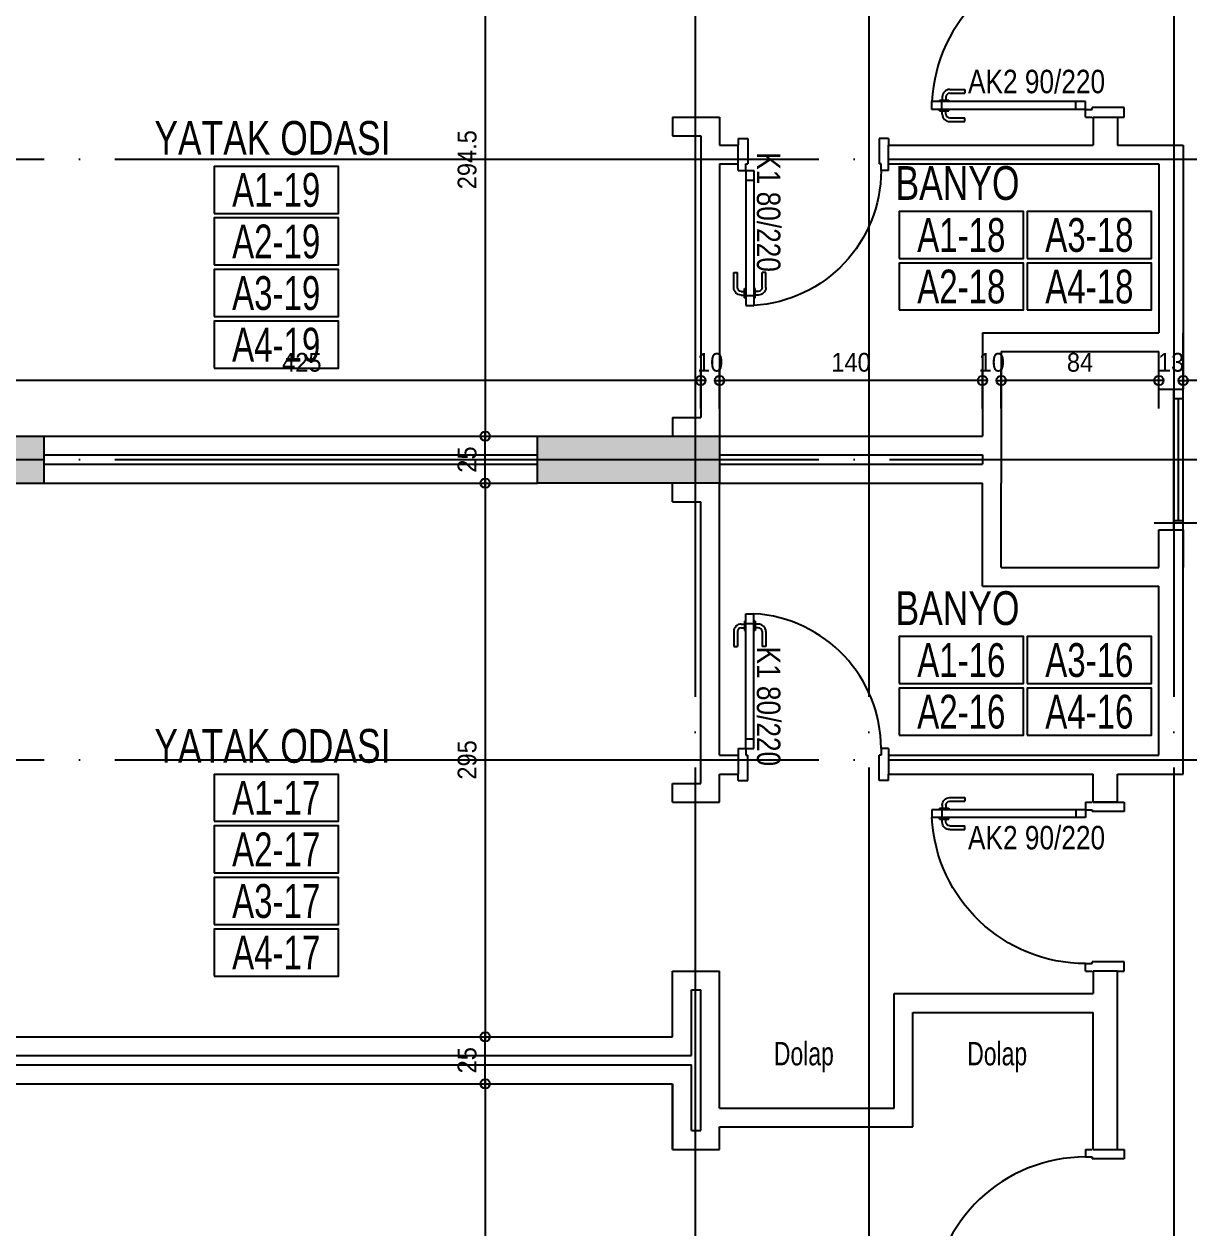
# Model space of a CAD drawing. Extents: x 460786 to 545292, y 30998 to 41694.
# Drawn here: x 469320 to 469941, y 39438 to 40080 of the extents above; entities that cross this region are included whole.
import ezdxf
from ezdxf.enums import TextEntityAlignment as Align

# ---------------------------------------------------------------- set-up
doc = ezdxf.new("R2010")
doc.units = 0
doc.header["$LTSCALE"] = 50
doc.header["$MEASUREMENT"] = 0
doc.header["$PDMODE"] = 35
doc.linetypes.add('DASHDOT', pattern=[5.5, 5, -0.25, 0, -0.25])
doc.layers.get('0').update_dxf_attribs({"linetype": 'CONTINUOUS'})
doc.layers.get('Defpoints').update_dxf_attribs({"linetype": 'CONTINUOUS'})
for name, color, linetype in [('A-Aks Dikey', 12, 'DASHDOT'), ('A-Aks Yatay', 12, 'DASHDOT'), ('A-Betonarme', 6, 'CONTINUOUS'), ('A-Cam', 160, 'CONTINUOUS'), ('A-Duvar', 7, 'CONTINUOUS'), ('A-Kapı', 2, 'CONTINUOUS'), ('A-mahal adi', 1, 'CONTINUOUS'), ('A-mahal no', 4, 'CONTINUOUS'), ('A-Olcu  IC Yatay', 8, 'CONTINUOUS'), ('A-Olcu Ic Dikey', 8, 'CONTINUOUS'), ('A-Poz-Kapı', 4, 'CONTINUOUS'), ('A-Tarama 1', 9, 'CONTINUOUS'), ('A-Yazı 2', 205, 'CONTINUOUS')]:
    doc.layers.add(name, color=color, linetype=linetype)
doc.styles.add('blkan', font='arial.ttf', dxfattribs={"width": 0.9, "height": 12.5})
doc.styles.get("Standard").update_dxf_attribs({"font": 'arial.ttf', "width": 0.9})
doc.dimstyles.new('EXIT', dxfattribs={"dimscale": 50, "dimtxt": 0.23, "dimasz": 0.03, "dimexe": 0.125, "dimexo": 0.5, "dimgap": 0.09, "dimtad": 1, "dimzin": 1, "dimdsep": 46, "dimtxsty": 'Standard', "dimblk": 'TICK', "dimcen": 0.2, "dimadec": 0, "dimazin": 0, "dimtfac": 1, "dimtix": 1, "dimtofl": 0, "dimtmove": 2, "dimatfit": 3, "dimldrblk": 'TICK', "dimfxl": 1, "dimtolj": 1, "dimtzin": 1, "dimarcsym": 0})

# ---------------------------------------------------------------- blocks, each defined once
blk = doc.blocks.new('kapı L 80p 10')
at = {"ltscale": 20}
for p, q in [((3.2, 71.38), (4, 71.38)), ((3.2, 71.38), (3.2, 66.38)), ((4, 75.38), (8.2, 75.38)), ((4, 3.5), (4, 75.38)), ((8.2, 3.5), (8.2, 75.38)), ((9, 71.38), (8.2, 71.38)), ((9, 71.38), (9, 66.38)), ((-2.45, 65.88), (-2.45, 57.88)), ((-0.45, 65.88), (-0.45, 57.88)), ((1.55, 69.88), (3.2, 69.88)), ((1.55, 67.88), (3.2, 67.88)), ((3.2, 66.38), (4, 66.38)), ((3.2, 66.38), (4, 66.38)), ((4, 70.17), (8.2, 70.17)), ((9, 66.38), (8.2, 66.38)), ((10.65, 69.88), (9, 69.88)), ((10.65, 67.88), (9, 67.88)), ((12.65, 65.88), (12.65, 57.88)), ((14.65, 65.88), (14.65, 57.88)), ((-2.45, 57.88), (-0.45, 57.88)), ((14.65, 57.88), (12.65, 57.88)), ((4, 8.71), (8.2, 8.71)), ((0, 3.5), (4, 3.5)), ((0, 3.5), (0, 0)), ((4, 3.5), (8.2, 3.5)), ((4, 3.5), (4, 0)), ((80, 3.5), (76, 3.5)), ((76, 3.5), (76, 0)), ((80, 3.5), (80, 0)), ((4, 0), (5, 0)), ((5, -13.5), (5, 0)), ((75, -13.5), (75, 0)), ((76, 0), (75, 0)), ((0, -13.5), (0, -10)), ((80, -13.5), (80, -10)), ((0, -13.5), (5, -13.5)), ((80, -13.5), (75, -13.5))]:
    blk.add_line(p, q, dxfattribs=at)
blk.add_arc((4, 3.5), 72, 360, 86.65585)
for centre, radius, start, end in [((1.55, 65.88), 4, 90, 180), ((1.55, 65.88), 2, 90, 180), ((10.65, 65.88), 4, 0, 90), ((10.65, 65.88), 2, 0, 90)]:
    blk.add_arc(centre, radius, start, end, dxfattribs=at)
at = {"layer": 'A-Poz-Kapı', "width": 0.8}
blk.add_attdef('POZNO', (30.17, -9.96), '', height=12.5, rotation=90, dxfattribs=at)
blk = doc.blocks.new('kapı L 90p 13.5')
at = {"ltscale": 20}
for p, q in [((4, 80.39), (8.2, 80.39)), ((4, -1.5), (4, 80.39)), ((8.2, -1.5), (8.2, 80.39)), ((-2.45, 70.89), (-2.45, 62.89)), ((-0.45, 70.89), (-0.45, 62.89)), ((1.55, 74.89), (3.2, 74.89)), ((1.55, 72.89), (3.2, 72.89)), ((3.2, 76.39), (4, 76.39)), ((3.2, 76.39), (3.2, 71.39)), ((3.2, 71.39), (4, 71.39)), ((3.2, 71.39), (4, 71.39)), ((4, 75.19), (8.2, 75.19)), ((9, 76.39), (8.2, 76.39)), ((9, 71.39), (8.2, 71.39)), ((9, 76.39), (9, 71.39)), ((10.65, 74.89), (9, 74.89)), ((10.65, 72.89), (9, 72.89)), ((12.65, 70.89), (12.65, 62.89)), ((14.65, 70.89), (14.65, 62.89)), ((-2.45, 62.89), (-0.45, 62.89)), ((14.65, 62.89), (12.65, 62.89)), ((4, 3.71), (8.2, 3.71)), ((0, -1.5), (4, -1.5)), ((0, -1.5), (0, -5)), ((4, -1.5), (8.2, -1.5)), ((4, -1.5), (4, -5)), ((4, -5), (5, -5)), ((5, -22), (5, -5)), ((85, -22), (85, -5)), ((86, -5), (85, -5)), ((90, -1.5), (86, -1.5)), ((86, -1.5), (86, -5)), ((90, -1.5), (90, -5))]:
    blk.add_line(p, q, dxfattribs=at)
for p, q in [((0, -18.5), (0, -22)), ((90, -18.5), (90, -22)), ((0, -22), (5, -22)), ((90, -22), (85, -22))]:
    blk.add_line(p, q)
blk.add_arc((4, -1.5), 82, 0, 87.06405)
for centre, radius, start, end in [((1.55, 70.89), 4, 90, 180), ((1.55, 70.89), 2, 90, 180), ((10.65, 70.89), 4, 0, 90), ((10.65, 70.89), 2, 0, 90)]:
    blk.add_arc(centre, radius, start, end, dxfattribs=at)
at = {"layer": 'A-Poz-Kapı', "width": 0.8}
blk.add_attdef('POZNO', (25, -18.46), '', height=12.5, rotation=90, dxfattribs=at)
blk = doc.blocks.new('mahal adı')
at = {"layer": 'A-mahal no'}
blk.add_lwpolyline([(-75.6, -73.4), (89.9, -73.4), (89.9, -10.9), (-75.6, -10.9)], close=True, dxfattribs=at)
at = {"layer": 'A-mahal adi', "width": 0.75}
for p in [(2.1, 88.8), (2.1, 27)]:
    blk.add_attdef('MAHALADI', text='', height=45, dxfattribs=at).set_placement(p, align=Align.MIDDLE_CENTER)
at = {"layer": 'A-mahal no', "width": 0.7}
blk.add_attdef('MAHALNO', text='', height=45, dxfattribs=at).set_placement((7.1, -42.1), align=Align.MIDDLE_CENTER)
blk = doc.blocks.new('TICK', base_point=(53.7, 38.06))
blk.add_line((55.37, 38.06), (52.04, 38.06))
blk.add_circle((53.7, 38.06), 1.67)
blk = doc.blocks.new('*D832')
at = {"layer": 'A-Olcu Ic Dikey', "color": 0, "lineweight": -2, "transparency": 16777216}
for p, q in [((469550.7444, 40154.50245), (469571.9944, 40154.50245)), ((469565.7444, 40153.00245), (469565.7444, 39861.50245)), ((469550.7444, 39860.00245), (469571.9944, 39860.00245))]:
    blk.add_line(p, q, dxfattribs=at)
at = {"layer": 'Defpoints', "color": 0, "transparency": 16777216}
for p in [(469525.7444, 40154.50245), (469525.7444, 39860.00245), (469565.7444, 39860.00245)]:
    blk.add_point(p, dxfattribs=at)
at = {"layer": 'A-Olcu Ic Dikey', "color": 0, "lineweight": -2, "transparency": 16777216, "xscale": 1.5, "yscale": 1.5, "zscale": 1.5}
for p, rotation in [((469565.7444, 40154.50245), 90), ((469565.7444, 39860.00245), 270)]:
    blk.add_blockref('TICK', p, dxfattribs=dict(at, rotation=rotation))
at = {"layer": 'A-Olcu Ic Dikey', "color": 0, "transparency": 16777216, "insert": (469556.13867, 40007.25245), "char_height": 10, "attachment_point": 5, "rotation": 90}
blk.add_mtext('\\A1;294.5', dxfattribs=at)
blk = doc.blocks.new('*D804')
at = {"layer": 'A-Olcu Ic Dikey', "color": 0, "lineweight": -2, "transparency": 16777216}
for p, q in [((469550.7444, 39860.00245), (469571.9944, 39860.00245)), ((469565.7444, 39836.50245), (469565.7444, 39858.50245)), ((469550.7444, 39835.00245), (469571.9944, 39835.00245))]:
    blk.add_line(p, q, dxfattribs=at)
at = {"layer": 'Defpoints', "color": 0, "transparency": 16777216}
for p in [(469525.7444, 39860.00245), (469565.7444, 39860.00245), (469525.7444, 39835.00245)]:
    blk.add_point(p, dxfattribs=at)
at = {"layer": 'A-Olcu Ic Dikey', "color": 0, "lineweight": -2, "transparency": 16777216, "xscale": 1.5, "yscale": 1.5, "zscale": 1.5}
for p, rotation in [((469565.7444, 39860.00245), 90), ((469565.7444, 39835.00245), 270)]:
    blk.add_blockref('TICK', p, dxfattribs=dict(at, rotation=rotation))
at = {"layer": 'A-Olcu Ic Dikey', "color": 0, "transparency": 16777216, "insert": (469556.13867, 39847.50245), "char_height": 10, "attachment_point": 5, "rotation": 90}
blk.add_mtext('\\A1;25', dxfattribs=at)
blk = doc.blocks.new('*D805')
at = {"layer": 'A-Olcu Ic Dikey', "color": 0, "lineweight": -2, "transparency": 16777216}
for p, q in [((469550.7444, 39835.00245), (469571.9944, 39835.00245)), ((469565.7444, 39833.50245), (469565.7444, 39541.50245)), ((469550.7444, 39540.00245), (469571.9944, 39540.00245))]:
    blk.add_line(p, q, dxfattribs=at)
at = {"layer": 'Defpoints', "color": 0, "transparency": 16777216}
for p in [(469525.7444, 39835.00245), (469525.7444, 39540.00245), (469565.7444, 39540.00245)]:
    blk.add_point(p, dxfattribs=at)
at = {"layer": 'A-Olcu Ic Dikey', "color": 0, "lineweight": -2, "transparency": 16777216, "xscale": 1.5, "yscale": 1.5, "zscale": 1.5}
for p, rotation in [((469565.7444, 39835.00245), 90), ((469565.7444, 39540.00245), 270)]:
    blk.add_blockref('TICK', p, dxfattribs=dict(at, rotation=rotation))
at = {"layer": 'A-Olcu Ic Dikey', "color": 0, "transparency": 16777216, "insert": (469556.13867, 39687.50245), "char_height": 10, "attachment_point": 5, "rotation": 90}
blk.add_mtext('\\A1;295', dxfattribs=at)
blk = doc.blocks.new('*D806')
at = {"layer": 'A-Olcu Ic Dikey', "color": 0, "lineweight": -2, "transparency": 16777216}
for p, q in [((469550.7444, 39540.00245), (469571.9944, 39540.00245)), ((469565.7444, 39516.50245), (469565.7444, 39538.50245)), ((469550.7444, 39515.00245), (469571.9944, 39515.00245))]:
    blk.add_line(p, q, dxfattribs=at)
at = {"layer": 'Defpoints', "color": 0, "transparency": 16777216}
for p in [(469525.7444, 39540.00245), (469565.7444, 39540.00245), (469525.7444, 39515.00245)]:
    blk.add_point(p, dxfattribs=at)
at = {"layer": 'A-Olcu Ic Dikey', "color": 0, "lineweight": -2, "transparency": 16777216, "xscale": 1.5, "yscale": 1.5, "zscale": 1.5}
for p, rotation in [((469565.7444, 39540.00245), 90), ((469565.7444, 39515.00245), 270)]:
    blk.add_blockref('TICK', p, dxfattribs=dict(at, rotation=rotation))
at = {"layer": 'A-Olcu Ic Dikey', "color": 0, "transparency": 16777216, "insert": (469556.13867, 39527.50245), "char_height": 10, "attachment_point": 5, "rotation": 90}
blk.add_mtext('\\A1;25', dxfattribs=at)
blk = doc.blocks.new('*D807')
at = {"layer": 'A-Olcu Ic Dikey', "color": 0, "lineweight": -2, "transparency": 16777216}
for p, q in [((469550.7444, 39515.00245), (469571.9944, 39515.00245)), ((469565.7444, 39513.50245), (469565.7444, 39221.50245)), ((469550.7444, 39220.00245), (469571.9944, 39220.00245))]:
    blk.add_line(p, q, dxfattribs=at)
at = {"layer": 'Defpoints', "color": 0, "transparency": 16777216}
for p in [(469525.7444, 39515.00245), (469525.7444, 39220.00245), (469565.7444, 39220.00245)]:
    blk.add_point(p, dxfattribs=at)
at = {"layer": 'A-Olcu Ic Dikey', "color": 0, "lineweight": -2, "transparency": 16777216, "xscale": 1.5, "yscale": 1.5, "zscale": 1.5}
for p, rotation in [((469565.7444, 39515.00245), 90), ((469565.7444, 39220.00245), 270)]:
    blk.add_blockref('TICK', p, dxfattribs=dict(at, rotation=rotation))
at = {"layer": 'A-Olcu Ic Dikey', "color": 0, "transparency": 16777216, "insert": (469556.13867, 39367.50245), "char_height": 10, "attachment_point": 5, "rotation": 90}
blk.add_mtext('\\A1;295', dxfattribs=at)
blk = doc.blocks.new('*D788')
at = {"layer": 'A-Olcu  IC Yatay', "color": 0, "lineweight": -2, "transparency": 16777216}
for p, q in [((469937.57, 39874.66), (469937.57, 39895.91)), ((470078.57, 39874.66), (470078.57, 39895.91)), ((470077.07, 39889.66), (469939.07, 39889.66))]:
    blk.add_line(p, q, dxfattribs=at)
at = {"layer": 'Defpoints', "color": 0, "transparency": 16777216}
for p in [(469937.57, 39889.66), (469937.57, 39849.66), (470078.57, 39849.66)]:
    blk.add_point(p, dxfattribs=at)
at = {"layer": 'A-Olcu  IC Yatay', "color": 0, "lineweight": -2, "transparency": 16777216, "xscale": 1.5, "yscale": 1.5, "zscale": 1.5}
for p, rotation in [((469937.57, 39889.66), 180.0000000000354), ((470078.57, 39889.66), 3.5491609651217e-11)]:
    blk.add_blockref('TICK', p, dxfattribs=dict(at, rotation=rotation))
at = {"layer": 'A-Olcu  IC Yatay', "color": 0, "transparency": 16777216, "insert": (470008.07, 39899.18), "char_height": 10, "attachment_point": 5}
blk.add_mtext('\\A1;141', dxfattribs=at)
blk = doc.blocks.new('*D789')
at = {"layer": 'A-Olcu  IC Yatay', "color": 0, "lineweight": -2, "transparency": 16777216}
for p, q in [((469924.57, 39874.66), (469924.57, 39895.91)), ((469937.57, 39874.66), (469937.57, 39895.91)), ((469923.07, 39889.66), (469921.57, 39889.66)), ((469939.07, 39889.66), (469940.57, 39889.66))]:
    blk.add_line(p, q, dxfattribs=at)
at = {"layer": 'Defpoints', "color": 0, "transparency": 16777216}
for p in [(469937.57, 39889.66), (469924.57, 39849.66), (469937.57, 39849.66)]:
    blk.add_point(p, dxfattribs=at)
at = {"layer": 'A-Olcu  IC Yatay', "color": 0, "lineweight": -2, "transparency": 16777216, "xscale": 1.5, "yscale": 1.5, "zscale": 1.5}
blk.add_blockref('TICK', (469924.57, 39889.66), dxfattribs=at)
at = {"layer": 'A-Olcu  IC Yatay', "color": 0, "lineweight": -2, "transparency": 16777216, "xscale": 1.5, "yscale": 1.5, "zscale": 1.5, "rotation": 180}
blk.add_blockref('TICK', (469937.57, 39889.66), dxfattribs=at)
at = {"layer": 'A-Olcu  IC Yatay', "color": 0, "transparency": 16777216, "insert": (469931.07, 39899.27), "char_height": 10, "attachment_point": 5}
blk.add_mtext('\\A1;13', dxfattribs=at)
blk = doc.blocks.new('*D790')
at = {"layer": 'A-Olcu  IC Yatay', "color": 0, "lineweight": -2, "transparency": 16777216}
for p, q in [((469840.5746, 39874.66205), (469840.5746, 39895.91205)), ((469924.5746, 39874.66205), (469924.5746, 39895.91205)), ((469923.0746, 39889.66205), (469842.0746, 39889.66205))]:
    blk.add_line(p, q, dxfattribs=at)
at = {"layer": 'Defpoints', "color": 0, "transparency": 16777216}
for p in [(469840.5746, 39889.66205), (469840.5746, 39849.66205), (469924.5746, 39849.66205)]:
    blk.add_point(p, dxfattribs=at)
at = {"layer": 'A-Olcu  IC Yatay', "color": 0, "lineweight": -2, "transparency": 16777216, "xscale": 1.5, "yscale": 1.5, "zscale": 1.5}
for p, rotation in [((469840.5746, 39889.66205), 180.0000000000248), ((469924.5746, 39889.66205), 2.478017790963349e-11)]:
    blk.add_blockref('TICK', p, dxfattribs=dict(at, rotation=rotation))
at = {"layer": 'A-Olcu  IC Yatay', "color": 0, "transparency": 16777216, "insert": (469882.5746, 39899.26778), "char_height": 10, "attachment_point": 5}
blk.add_mtext('\\A1;84', dxfattribs=at)
blk = doc.blocks.new('*D791')
at = {"layer": 'A-Olcu  IC Yatay', "color": 0, "lineweight": -2, "transparency": 16777216}
for p, q in [((469830.5746, 39874.66205), (469830.5746, 39895.91205)), ((469840.5746, 39874.66205), (469840.5746, 39895.91205)), ((469829.0746, 39889.66205), (469827.5746, 39889.66205)), ((469842.0746, 39889.66205), (469843.5746, 39889.66205))]:
    blk.add_line(p, q, dxfattribs=at)
at = {"layer": 'Defpoints', "color": 0, "transparency": 16777216}
for p in [(469840.5746, 39889.66205), (469830.5746, 39849.66205), (469840.5746, 39849.66205)]:
    blk.add_point(p, dxfattribs=at)
at = {"layer": 'A-Olcu  IC Yatay', "color": 0, "lineweight": -2, "transparency": 16777216, "xscale": 1.5, "yscale": 1.5, "zscale": 1.5}
blk.add_blockref('TICK', (469830.5746, 39889.66205), dxfattribs=at)
at = {"layer": 'A-Olcu  IC Yatay', "color": 0, "lineweight": -2, "transparency": 16777216, "xscale": 1.5, "yscale": 1.5, "zscale": 1.5, "rotation": 180}
blk.add_blockref('TICK', (469840.5746, 39889.66205), dxfattribs=at)
at = {"layer": 'A-Olcu  IC Yatay', "color": 0, "transparency": 16777216, "insert": (469835.5746, 39899.26778), "char_height": 10, "attachment_point": 5}
blk.add_mtext('\\A1;10', dxfattribs=at)
blk = doc.blocks.new('*D792')
at = {"layer": 'A-Olcu  IC Yatay', "color": 0, "lineweight": -2, "transparency": 16777216}
for p, q in [((469690.5746, 39874.66205), (469690.5746, 39895.91205)), ((469830.5746, 39874.66205), (469830.5746, 39895.91205)), ((469829.0746, 39889.66205), (469692.0746, 39889.66205))]:
    blk.add_line(p, q, dxfattribs=at)
at = {"layer": 'Defpoints', "color": 0, "transparency": 16777216}
for p in [(469690.5746, 39889.66205), (469690.5746, 39849.66205), (469830.5746, 39849.66205)]:
    blk.add_point(p, dxfattribs=at)
at = {"layer": 'A-Olcu  IC Yatay', "color": 0, "lineweight": -2, "transparency": 16777216, "xscale": 1.5, "yscale": 1.5, "zscale": 1.5}
for p, rotation in [((469690.5746, 39889.66205), 180.0000000006254), ((469830.5746, 39889.66205), 6.253397799582672e-10)]:
    blk.add_blockref('TICK', p, dxfattribs=dict(at, rotation=rotation))
at = {"layer": 'A-Olcu  IC Yatay', "color": 0, "transparency": 16777216, "insert": (469760.5746, 39899.26778), "char_height": 10, "attachment_point": 5}
blk.add_mtext('\\A1;140', dxfattribs=at)
blk = doc.blocks.new('*D793')
at = {"layer": 'A-Olcu  IC Yatay', "color": 0, "lineweight": -2, "transparency": 16777216}
for p, q in [((469680.5746, 39874.66205), (469680.5746, 39895.91205)), ((469690.5746, 39874.66205), (469690.5746, 39895.91205)), ((469679.0746, 39889.66205), (469677.5746, 39889.66205)), ((469692.0746, 39889.66205), (469693.5746, 39889.66205))]:
    blk.add_line(p, q, dxfattribs=at)
at = {"layer": 'Defpoints', "color": 0, "transparency": 16777216}
for p in [(469690.5746, 39889.66205), (469680.5746, 39849.66205), (469690.5746, 39849.66205)]:
    blk.add_point(p, dxfattribs=at)
at = {"layer": 'A-Olcu  IC Yatay', "color": 0, "lineweight": -2, "transparency": 16777216, "xscale": 1.5, "yscale": 1.5, "zscale": 1.5}
blk.add_blockref('TICK', (469680.5746, 39889.66205), dxfattribs=at)
at = {"layer": 'A-Olcu  IC Yatay', "color": 0, "lineweight": -2, "transparency": 16777216, "xscale": 1.5, "yscale": 1.5, "zscale": 1.5, "rotation": 180}
blk.add_blockref('TICK', (469690.5746, 39889.66205), dxfattribs=at)
at = {"layer": 'A-Olcu  IC Yatay', "color": 0, "transparency": 16777216, "insert": (469685.5746, 39899.26778), "char_height": 10, "attachment_point": 5}
blk.add_mtext('\\A1;10', dxfattribs=at)
blk = doc.blocks.new('*D794')
at = {"layer": 'A-Olcu  IC Yatay', "color": 0, "lineweight": -2, "transparency": 16777216}
for p, q in [((469255.5746, 39874.66205), (469255.5746, 39895.91205)), ((469680.5746, 39874.66205), (469680.5746, 39895.91205)), ((469679.0746, 39889.66205), (469257.0746, 39889.66205))]:
    blk.add_line(p, q, dxfattribs=at)
at = {"layer": 'Defpoints', "color": 0, "transparency": 16777216}
for p in [(469255.5746, 39889.66205), (469255.5746, 39849.66205), (469680.5746, 39849.66205)]:
    blk.add_point(p, dxfattribs=at)
at = {"layer": 'A-Olcu  IC Yatay', "color": 0, "lineweight": -2, "transparency": 16777216, "xscale": 1.5, "yscale": 1.5, "zscale": 1.5}
for p, rotation in [((469255.5746, 39889.66205), 180.0000000005827), ((469680.5746, 39889.66205), 5.826539251074792e-10)]:
    blk.add_blockref('TICK', p, dxfattribs=dict(at, rotation=rotation))
at = {"layer": 'A-Olcu  IC Yatay', "color": 0, "transparency": 16777216, "insert": (469468.0746, 39899.26778), "char_height": 10, "attachment_point": 5}
blk.add_mtext('\\A1;425', dxfattribs=at)

msp = doc.modelspace()

# ---------------------------------------------------------------- hatches: boundary and pattern name
at = {"layer": 'A-Tarama 1'}
h = msp.add_hatch(dxfattribs=at)
h.set_pattern_fill('ANSI33', color=256, scale=30, angle=180, style=0)
h.set_pattern_definition([(225, (3956.983, -2e-09), (5.30330086, -5.30330086), []), (225, (3951.68, -2e-09), (5.30330086, -5.30330086), [3.75, -1.875])])
h.paths.add_polyline_path([(469255.57, 40179.5), (469180.57, 40179.5), (469180.57, 40154.5), (469255.57, 40154.5)])
h.paths.add_polyline_path([(469205.57, 40474.5), (469330.57, 40474.5), (469330.57, 40499.5), (469180.57, 40499.5), (469180.57, 40392.5), (469205.57, 40392.5)])
h.paths.add_polyline_path([(469690.57, 40499.5), (469593.57, 40499.5), (469593.57, 40474.5), (469690.57, 40474.5)])
h.paths.add_polyline_path([(469945.57, 40499.5), (469920.57, 40499.5), (469920.57, 40371.5), (469945.57, 40371.5)])
h.paths.add_polyline_path([(469690.57, 39860), (469593.57, 39860), (469593.57, 39835), (469690.57, 39835)])
h.paths.add_polyline_path([(469330.57, 39860), (469230.57, 39860), (469230.57, 39835), (469330.57, 39835)])
h.paths.add_polyline_path([(469330.57, 39220), (469230.57, 39220), (469230.57, 39195), (469330.57, 39195)])
h.paths.add_polyline_path([(469690.57, 39220), (469593.57, 39220), (469593.57, 39195), (469690.57, 39195)])
h.paths.add_polyline_path([(469255.57, 38899.5), (469180.57, 38899.5), (469180.57, 38874.5), (469205.57, 38874.5), (469255.57, 38874.5)])
h.paths.add_polyline_path([(469330.57, 38579.5), (469205.57, 38579.5), (469205.57, 38654.5), (469180.57, 38654.5), (469180.57, 38554.5), (469330.57, 38554.5)])
h.paths.add_polyline_path([(469783.57, 38579.5), (469593.57, 38579.5), (469593.57, 38554.5), (469783.57, 38554.5)])
h.paths.add_polyline_path([(470103.57, 38099.5), (469758.57, 38099.5), (469758.57, 38074.5), (470103.57, 38074.5)])
h.paths.add_polyline_path([(469783.57, 38322.5), (469758.57, 38322.5), (469758.57, 38222.5), (469783.57, 38222.5)])
h.paths.add_polyline_path([(470185.57, 38247.5), (470103.57, 38247.5), (470103.57, 38322.5), (470078.57, 38322.5), (470078.57, 38222.5), (470185.57, 38222.5)])
h.paths.add_polyline_path([(470103.57, 38682.5), (470078.57, 38682.5), (470078.57, 38554.5), (470103.57, 38554.5)])
h.paths.add_polyline_path([(470430.57, 38114.5), (470390.57, 38114.5), (470390.57, 38074.5), (470430.57, 38074.5)])
h.paths.add_polyline_path([(470750.57, 38114.5), (470710.57, 38114.5), (470710.57, 38074.5), (470750.57, 38074.5)])
h.paths.add_polyline_path([(470742.57, 38322.5), (470717.57, 38322.5), (470717.57, 38222.5), (470742.57, 38222.5)])
h.paths.add_polyline_path([(470742.57, 38682.5), (470717.57, 38682.5), (470717.57, 38554.5), (470742.57, 38554.5)])
h.paths.add_polyline_path([(471383.57, 38682.5), (471358.57, 38682.5), (471358.57, 38554.5), (471383.57, 38554.5)])
h.paths.add_polyline_path([(471383.57, 38322.5), (471358.57, 38322.5), (471358.57, 38222.5), (471383.57, 38222.5)])
h.paths.add_polyline_path([(471383.57, 38114.5), (471350.57, 38114.5), (471350.57, 38074.5), (471383.57, 38074.5)])
h.paths.add_polyline_path([(471070.57, 38114.5), (471030.57, 38114.5), (471030.57, 38074.5), (471070.57, 38074.5)])
h.paths.add_polyline_path([(471426.57, 38746.5), (471393.57, 38746.5), (471393.57, 38706.5), (471426.57, 38706.5)])
h.paths.add_polyline_path([(471426.57, 39066.5), (471393.57, 39066.5), (471393.57, 39026.5), (471426.57, 39026.5)])
h.paths.add_polyline_path([(471383.57, 39066.5), (471358.57, 39066.5), (471193.57, 39066.5), (471193.57, 39041.5), (471343.57, 39041.5), (471343.57, 39026.5), (471383.57, 39026.5)])
h.paths.add_polyline_path([(470423.57, 39066.5), (470078.57, 39066.5), (470078.57, 39041.5), (470423.57, 39041.5)])
h.paths.add_polyline_path([(470751.57, 39081.5), (470711.57, 39081.5), (470711.57, 39041.5), (470751.57, 39041.5)])
h.paths.add_polyline_path([(470438.57, 39406.5), (470398.57, 39406.5), (470398.57, 39366.5), (470438.57, 39366.5)])
h.paths.add_polyline_path([(470103.57, 39406.5), (470063.57, 39406.5), (470063.57, 39366.5), (470103.57, 39366.5)])
h.paths.add_polyline_path([(470103.57, 39686.5), (470063.57, 39686.5), (470063.57, 39646.5), (470103.57, 39646.5)])
h.paths.add_polyline_path([(470103.57, 39862.5), (470103.57, 40011.5), (470078.57, 40011.5), (470078.57, 39832.5), (470103.57, 39832.5)])
h.paths.add_polyline_path([(470423.57, 40011.5), (470398.57, 40011.5), (470398.57, 39832.5), (470423.57, 39832.5)])
h.paths.add_polyline_path([(470438.57, 39686.5), (470398.57, 39686.5), (470398.57, 39646.5), (470438.57, 39646.5)])
h.paths.add_polyline_path([(470751.57, 40011.5), (470711.57, 40011.5), (470711.57, 39971.5), (470751.57, 39971.5)])
h.paths.add_polyline_path([(471383.57, 40026.5), (471343.57, 40026.5), (471343.57, 40011.5), (471193.57, 40011.5), (471193.57, 39986.5), (471383.57, 39986.5)])
h.paths.add_polyline_path([(471426.57, 40026.5), (471393.57, 40026.5), (471393.57, 39986.5), (471426.57, 39986.5)])
h.paths.add_polyline_path([(471383.57, 40507.5), (471358.57, 40507.5), (471358.57, 40371.5), (471383.57, 40371.5)])
h.paths.add_polyline_path([(471383.57, 40831.5), (471275.57, 40831.5), (471275.57, 40806.5), (471358.57, 40806.5), (471358.57, 40727.5), (471383.57, 40727.5)])
h.paths.add_polyline_path([(471383.57, 40978.5), (471351.57, 40978.5), (471351.57, 40938.5), (471383.57, 40938.5)])
h.paths.add_polyline_path([(471425.57, 40978.5), (471393.57, 40978.5), (471393.57, 40938.5), (471425.57, 40938.5)])
h.paths.add_polyline_path([(471071.57, 40978.5), (471031.57, 40978.5), (471031.57, 40938.5), (471071.57, 40938.5)])
h.paths.add_polyline_path([(470751.57, 40978.5), (470711.57, 40978.5), (470711.57, 40938.5), (470751.57, 40938.5)])
h.paths.add_polyline_path([(470743.57, 40831.5), (470718.57, 40831.5), (470718.57, 40727.5), (470743.57, 40727.5)])
h.paths.add_polyline_path([(470743.57, 40495.5), (470718.57, 40495.5), (470718.57, 40384.5), (470718.57, 40371.5), (470743.57, 40371.5)])
h.paths.add_polyline_path([(470103.57, 40507.5), (470078.57, 40507.5), (470078.57, 40371.5), (470103.57, 40371.5)])
h.paths.add_polyline_path([(470186.57, 40831.5), (470078.57, 40831.5), (470078.57, 40727.5), (470103.57, 40727.5), (470103.57, 40806.5), (470186.57, 40806.5)])
h.paths.add_polyline_path([(470111.57, 40978.5), (470078.57, 40978.5), (470078.57, 40938.5), (470111.57, 40938.5)])
h.paths.add_polyline_path([(470431.57, 40978.5), (470391.57, 40978.5), (470391.57, 40938.5), (470431.57, 40938.5)])

# ---------------------------------------------------------------- linework, layer by layer
at = {"layer": 'A-Aks Dikey', "ltscale": 1.5}
for p, q in [((469677.57, 41333.83), (469677.57, 37667.36)), ((469770.07, 41333.83), (469770.07, 37667.36)), ((469932.57, 41333.83), (469932.57, 37667.36))]:
    msp.add_line(p, q, dxfattribs=at)
at = {"layer": 'A-Aks Yatay', "ltscale": 1.5}
for p, q in [((468955.88, 40007.5), (471794.29, 40007.5)), ((468955.88, 39847.5), (471794.29, 39847.5)), ((468955.88, 39687.5), (471794.29, 39687.5))]:
    msp.add_line(p, q, dxfattribs=at)
at = {"layer": 'A-Betonarme'}
for p, q in [((469230.57, 39860), (469330.57, 39860)), ((469330.57, 39860), (469330.57, 39835)), ((469230.57, 39835), (469330.57, 39835))]:
    msp.add_line(p, q, dxfattribs=at)
msp.add_lwpolyline([(469593.57, 39860), (469690.57, 39860), (469690.57, 39835), (469593.57, 39835)], close=True, dxfattribs=at)
at = {"layer": 'A-Cam'}
for p, q in [((469932.57, 39810), (469932.57, 39885)), ((469937.57, 39810), (469937.57, 39885)), ((469932.57, 39880), (469937.57, 39880)), ((469935.07, 39815), (469935.07, 39880)), ((469932.57, 39815), (469937.57, 39815))]:
    msp.add_line(p, q, dxfattribs=at)
at = {"layer": 'A-Duvar'}
for p, q in [((469665.57, 40030), (469665.57, 40020)), ((469665.57, 40030), (469690.57, 40030)), ((469690.57, 40030), (469690.57, 40015)), ((469889.57, 40030), (469902.57, 40030)), ((469889.57, 40030), (469889.57, 40015)), ((469889.57, 40030), (469902.57, 40030)), ((469889.57, 40030), (469889.57, 40015)), ((469902.57, 40030), (469902.57, 40015)), ((469902.57, 40030), (469902.57, 40015)), ((469665.57, 40020), (469680.57, 40020)), ((469680.57, 40020), (469680.57, 39870)), ((469690.57, 40015), (469700.57, 40015)), ((469700.57, 40005), (469700.57, 40015)), ((469780.57, 40015), (469889.57, 40015)), ((469780.57, 40005), (469780.57, 40015)), ((469780.57, 40015), (469889.57, 40015)), ((469780.57, 40005), (469780.57, 40015)), ((469902.57, 40015), (469937.57, 40015)), ((469902.57, 40015), (469937.57, 40015)), ((469937.57, 40015), (469937.57, 39885)), ((469690.57, 40005), (469690.57, 39860)), ((469690.57, 40005), (469700.57, 40005)), ((469780.57, 40005), (469924.57, 40005)), ((469780.57, 40005), (469924.57, 40005)), ((469924.57, 40005), (469924.57, 39915)), ((469924.57, 40005), (469924.57, 39915)), ((469830.57, 39915), (469830.57, 39860)), ((469830.57, 39915), (469924.57, 39915)), ((469830.57, 39915), (469830.57, 39860)), ((469830.57, 39915), (469924.57, 39915)), ((469937.57, 39885), (469937.57, 39915)), ((469840.57, 39905), (469840.57, 39860)), ((469840.57, 39905), (469924.57, 39905)), ((469840.57, 39905), (469840.57, 39835)), ((469840.57, 39905), (469924.57, 39905)), ((469924.57, 39885), (469924.57, 39905)), ((469937.57, 39885), (469937.57, 39905)), ((469924.57, 39885), (469937.57, 39885)), ((469665.57, 39870), (469665.57, 39860)), ((469665.57, 39870), (469680.57, 39870)), ((469330.57, 39860), (469593.57, 39860)), ((469690.57, 39860), (469830.57, 39860)), ((469330.57, 39850), (469593.57, 39850)), ((469330.57, 39845), (469593.57, 39845)), ((469690.57, 39850), (469830.57, 39850)), ((469690.57, 39845), (469830.57, 39845)), ((469830.57, 39850), (469830.57, 39845)), ((469330.57, 39835), (469593.57, 39835)), ((469665.57, 39825), (469665.57, 39835)), ((469690.57, 39835), (469830.57, 39835)), ((469690.57, 39690), (469690.57, 39835)), ((469830.57, 39780), (469830.57, 39835)), ((469840.57, 39790), (469840.57, 39835)), ((469665.57, 39825), (469680.57, 39825)), ((469680.57, 39675), (469680.57, 39825)), ((469924.57, 39790), (469924.57, 39810)), ((469924.57, 39810), (469937.57, 39810)), ((469937.57, 39680), (469937.57, 39810)), ((469937.57, 39780), (469937.57, 39810)), ((469937.57, 39810), (469937.57, 39790)), ((469840.57, 39790), (469924.57, 39790)), ((469830.57, 39780), (469924.57, 39780)), ((469924.57, 39690), (469924.57, 39780)), ((469690.57, 39690), (469700.57, 39690)), ((469700.57, 39690), (469700.57, 39680)), ((469780.57, 39690), (469924.57, 39690)), ((469780.57, 39690), (469780.57, 39680)), ((469690.57, 39665), (469690.57, 39680)), ((469690.57, 39680), (469700.57, 39680)), ((469780.57, 39680), (469889.57, 39680)), ((469889.57, 39665), (469889.57, 39680)), ((469902.57, 39680), (469937.57, 39680)), ((469902.57, 39665), (469902.57, 39680)), ((469665.57, 39665), (469665.57, 39675)), ((469665.57, 39675), (469680.57, 39675)), ((469665.57, 39665), (469690.57, 39665)), ((469902.57, 39665), (469889.57, 39665)), ((469889.57, 39665), (469902.57, 39665)), ((469665.57, 39540), (469665.57, 39575)), ((469665.57, 39575), (469690.57, 39575)), ((469690.57, 39502), (469690.57, 39575)), ((469902.57, 39575), (469889.57, 39575)), ((469889.57, 39575), (469889.57, 39563)), ((469902.57, 39563), (469902.57, 39575)), ((469675.57, 39530), (469675.57, 39565)), ((469675.57, 39565), (469680.57, 39565)), ((469680.57, 39490), (469680.57, 39565)), ((469783.57, 39502), (469783.57, 39563)), ((469783.57, 39563), (469793.57, 39563)), ((469793.57, 39563), (469889.57, 39563)), ((469902.57, 39480), (469902.57, 39563)), ((469793.57, 39492), (469793.57, 39553)), ((469793.57, 39553), (469889.57, 39553)), ((469889.57, 39480), (469889.57, 39553)), ((469255.57, 39540), (469665.57, 39540)), ((469245.57, 39530), (469675.57, 39530)), ((469245.57, 39525), (469675.57, 39525)), ((469675.57, 39490), (469675.57, 39525)), ((469255.57, 39515), (469665.57, 39515)), ((469665.57, 39480), (469665.57, 39515)), ((469665.57, 39515), (469665.57, 39480)), ((469690.57, 39502), (469783.57, 39502)), ((469675.57, 39490), (469680.57, 39490)), ((469690.57, 39480), (469690.57, 39492)), ((469690.57, 39492), (469793.57, 39492)), ((469665.57, 39480), (469690.57, 39480)), ((469889.57, 39480), (469902.57, 39480))]:
    msp.add_line(p, q, dxfattribs=at)
at = {"layer": 'A-mahal no'}
for points in [[(469854.44, 39954.67), (469920.64, 39954.67), (469920.64, 39979.67), (469854.44, 39979.67)], [(469421.32, 39951.2), (469487.52, 39951.2), (469487.52, 39976.2), (469421.32, 39976.2)], [(469421.32, 39923.72), (469487.52, 39923.72), (469487.52, 39948.71), (469421.32, 39948.71)], [(469786.24, 39927.19), (469852.44, 39927.19), (469852.44, 39952.19), (469786.24, 39952.19)], [(469854.44, 39927.19), (469920.64, 39927.19), (469920.64, 39952.19), (469854.44, 39952.19)], [(469421.32, 39896.23), (469487.52, 39896.23), (469487.52, 39921.23), (469421.32, 39921.23)], [(469854.44, 39728.21), (469920.64, 39728.21), (469920.64, 39753.21), (469854.44, 39753.21)], [(469786.24, 39700.73), (469852.44, 39700.73), (469852.44, 39725.72), (469786.24, 39725.72)], [(469854.44, 39700.73), (469920.64, 39700.73), (469920.64, 39725.72), (469854.44, 39725.72)], [(469421.32, 39627.35), (469487.52, 39627.35), (469487.52, 39652.34), (469421.32, 39652.34)], [(469421.32, 39599.86), (469487.52, 39599.86), (469487.52, 39624.86), (469421.32, 39624.86)], [(469421.32, 39572.38), (469487.52, 39572.38), (469487.52, 39597.38), (469421.32, 39597.38)]]:
    msp.add_lwpolyline(points, close=True, dxfattribs=at)
at = {"layer": 'A-Yazı 2'}
msp.add_line((469957.94, 39813.62), (469922.06, 39813.62), dxfattribs=at)

# ---------------------------------------------------------------- block references
ref = msp.add_blockref('mahal adı', (469451.58, 40008.04), dxfattribs=dict(xscale=0.4, yscale=0.4, zscale=0.4))
ref.add_attrib('MAHALNO', 'A1-19', dxfattribs={"layer": 'A-mahal no', "height": 18, "width": 0.7}).set_placement((469454.42, 39991.18), align=Align.MIDDLE_CENTER)
ref.add_attrib('MAHALADI', 'YATAK ODASI', dxfattribs={"layer": 'A-mahal adi', "height": 18, "width": 0.75}).set_placement((469452.41, 40018.85), align=Align.MIDDLE_CENTER)
ref = msp.add_blockref('mahal adı', (469816.5, 39984.03), dxfattribs=dict(xscale=0.4, yscale=0.4, zscale=0.4))
ref.add_attrib('MAHALNO', 'A1-18', dxfattribs={"layer": 'A-mahal no', "height": 18, "width": 0.7}).set_placement((469819.34, 39967.17), align=Align.MIDDLE_CENTER)
ref.add_attrib('MAHALADI', 'BANYO', dxfattribs={"layer": 'A-mahal adi', "height": 18, "width": 0.75}).set_placement((469817.33, 39994.84), align=Align.MIDDLE_CENTER)
ref = msp.add_blockref('mahal adı', (469816.5, 39757.56), dxfattribs=dict(xscale=0.4, yscale=0.4, zscale=0.4))
ref.add_attrib('MAHALNO', 'A1-16', dxfattribs={"layer": 'A-mahal no', "height": 18, "width": 0.7}).set_placement((469819.34, 39740.71), align=Align.MIDDLE_CENTER)
ref.add_attrib('MAHALADI', 'BANYO', dxfattribs={"layer": 'A-mahal adi', "height": 18, "width": 0.75}).set_placement((469817.33, 39768.37), align=Align.MIDDLE_CENTER)
ref = msp.add_blockref('mahal adı', (469451.58, 39684.18), dxfattribs=dict(xscale=0.4, yscale=0.4, zscale=0.4))
ref.add_attrib('MAHALNO', 'A1-17', dxfattribs={"layer": 'A-mahal no', "height": 18, "width": 0.7}).set_placement((469454.42, 39667.33), align=Align.MIDDLE_CENTER)
ref.add_attrib('MAHALADI', 'YATAK ODASI', dxfattribs={"layer": 'A-mahal adi', "height": 18, "width": 0.75}).set_placement((469452.41, 39694.99), align=Align.MIDDLE_CENTER)
at = {"layer": 'A-Kapı'}
ref = msp.add_blockref('kapı L 90p 13.5', (469884.07, 40030), dxfattribs=dict(at, rotation=90.00000000000001))
ref.add_attrib('POZNO', 'AK2 90/220', (469822.91, 40042.66), dxfattribs={"layer": 'A-Poz-Kapı', "height": 12.5, "width": 0.8})
ref = msp.add_blockref('kapı L 80p 10', (469700.57, 40005), dxfattribs=dict(at, xscale=-1, rotation=180))
ref.add_attrib('POZNO', 'K1 80/220', (469710.46, 40011.18), dxfattribs={"layer": 'A-Poz-Kapı', "height": 12.5, "rotation": 270, "width": 0.8})
ref = msp.add_blockref('kapı L 80p 10', (469700.57, 39690), dxfattribs=at)
ref.add_attrib('POZNO', 'K1 80/220', (469710.46, 39747.88), dxfattribs={"layer": 'A-Poz-Kapı', "height": 12.5, "rotation": 270, "width": 0.8})
ref = msp.add_blockref('kapı L 90p 13.5', (469884.07, 39665), dxfattribs=dict(at, xscale=-1, rotation=90))
ref.add_attrib('POZNO', 'AK2 90/220', (469822.91, 39639.85), dxfattribs={"layer": 'A-Poz-Kapı', "height": 12.5, "width": 0.8})
ref = msp.add_blockref('kapı L 90p 13.5', (469884.07, 39390), dxfattribs=dict(at, rotation=90.00000000000001))
ref.add_attrib('POZNO', 'AK2 90/220', (469822.91, 39402.66), dxfattribs={"layer": 'A-Poz-Kapı', "height": 12.5, "width": 0.8})

# ---------------------------------------------------------------- texts
at = {"layer": 'A-mahal no', "width": 0.7}
for tag, p in [('A3-18', (469887.54, 39967.17)), ('A2-19', (469454.42, 39963.7)), ('A2-18', (469819.34, 39939.69)), ('A4-18', (469887.54, 39939.69)), ('A3-19', (469454.42, 39936.22)), ('A4-19', (469454.42, 39908.73)), ('A3-16', (469887.54, 39740.71)), ('A2-16', (469819.34, 39713.22)), ('A4-16', (469887.54, 39713.22)), ('A2-17', (469454.42, 39639.84)), ('A3-17', (469454.42, 39612.36)), ('A4-17', (469454.42, 39584.88))]:
    msp.add_attdef(tag, text='mahalno', height=18, dxfattribs=at).set_placement(p, align=Align.MIDDLE_CENTER)
at = {"layer": 'A-Yazı 2', "style": 'blkan', "width": 0.7}
for p in [(469719.51, 39524.79), (469822.49, 39524.79)]:
    msp.add_text('Dolap', height=12.5, dxfattribs=at).set_placement(p)

# ---------------------------------------------------------------- dimensions: what is measured, and where the dimension line sits
at = {"layer": 'A-Olcu  IC Yatay'}
for p1, p2, distance, picture, middle in [((469680.57, 39849.66), (469255.57, 39849.66), -40, '*D794', (469468.07, 39899.27)), ((469680.57, 39849.66), (469690.57, 39849.66), 40, '*D793', (469685.57, 39899.27)), ((469830.57, 39849.66), (469690.57, 39849.66), -40, '*D792', (469760.57, 39899.27)), ((469830.57, 39849.66), (469840.57, 39849.66), 40, '*D791', (469835.57, 39899.27)), ((469924.57, 39849.66), (469840.57, 39849.66), -40, '*D790', (469882.57, 39899.27)), ((469924.57, 39849.66), (469937.57, 39849.66), 40, '*D789', (469931.07, 39899.27)), ((470078.57, 39849.66), (469937.57, 39849.66), -40, '*D788', (470008.07, 39899.18))]:
    dim = msp.add_aligned_dim(p1=p1, p2=p2, distance=distance, dimstyle='EXIT', override={"dimtxt": 0.2, "dimdec": 1, "dimzin": 9, "dimtdec": 1}, dxfattribs=at)
    dim.commit()
    dim.dimension.update_dxf_attribs({"geometry": picture, "text_midpoint": middle})
at = {"layer": 'A-Olcu Ic Dikey'}
for p1, p2, distance, picture, middle in [((469525.74, 40154.5), (469525.74, 39860), 40, '*D832', (469556.14, 40007.25)), ((469525.74, 39835), (469525.74, 39860), -40, '*D804', (469556.14, 39847.5)), ((469525.74, 39835), (469525.74, 39540), 40, '*D805', (469556.14, 39687.5)), ((469525.74, 39515), (469525.74, 39540), -40, '*D806', (469556.14, 39527.5)), ((469525.74, 39515), (469525.74, 39220), 40, '*D807', (469556.14, 39367.5))]:
    dim = msp.add_aligned_dim(p1=p1, p2=p2, distance=distance, dimstyle='EXIT', override={"dimtxt": 0.2, "dimdec": 1, "dimzin": 9, "dimtdec": 1}, dxfattribs=at)
    dim.commit()
    dim.dimension.update_dxf_attribs({"geometry": picture, "text_midpoint": middle})

doc.saveas('drawing.dxf')
